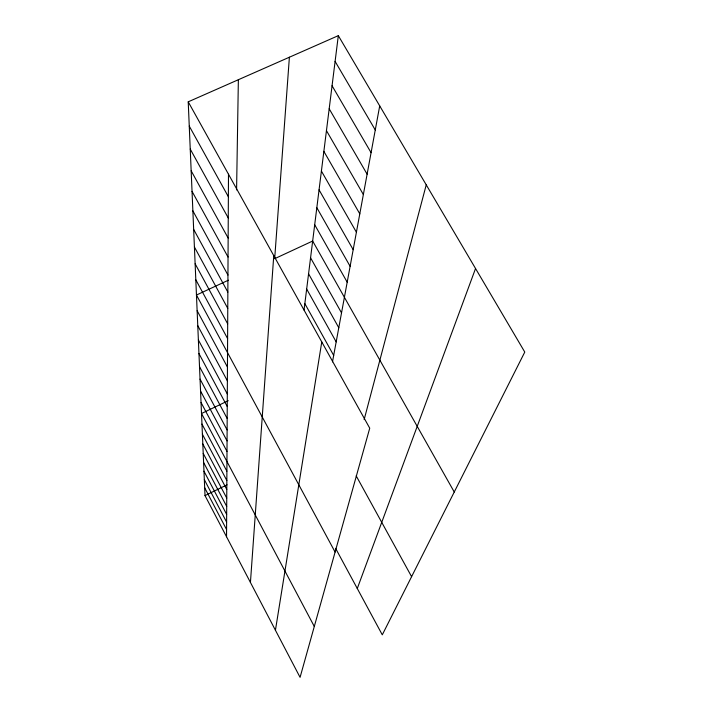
<?xml version="1.0" encoding="UTF-8"?>
<svg xmlns="http://www.w3.org/2000/svg" width="713" height="713" viewBox="0 0 713 713"><rect width="100%" height="100%" fill="white"/><g stroke="black" fill="none" stroke-linecap="round" stroke-linejoin="round"><path stroke-width="1.07" d="M226.538 536.755L228.49 174.222M236.582 189.916L238.365 79.722M250.432 582.45L273.765 255.637M274.755 257.625L289.389 57.218M304.041 310.066L338.319 35.65L188.223 101.825L205.014 495.606L300.075 677.35L369.735 428.192L188.223 101.825M275.432 630.247L321.768 341.946M332.49 361.883L379.708 105.898M364.147 419.609L426.24 184.854M357.284 588.51L475.544 268.525M205.014 495.606L227.064 484.813M228.267 400.688L201.512 413.504L314.299 626.477M228.41 280.191L196.458 295.03L335.101 552.076M274.674 258.694L312.659 241.039L454.252 492.015M338.319 35.65L524.777 352.07L382.284 634.828L335.591 548.333M335.101 61.407L375.27 129.962M332.062 85.747L371.081 152.68M329.183 108.786L367.115 174.177M326.447 130.631L363.363 194.542M323.862 151.37L359.798 213.864M321.403 171.075L356.411 232.224M319.059 189.836L353.185 249.684M316.822 207.706L350.119 266.314M314.691 224.755L347.195 282.17M310.565 257.803L341.527 312.873M308.569 273.783L338.791 327.722M306.661 289.041L336.179 341.884M304.843 303.631L333.684 355.413M189.266 126.139L228.365 196.735M190.237 149.097L228.249 217.973M191.164 170.808L228.142 238.044M356.188 475.856L411.597 576.674M192.047 191.369L228.044 257.036M192.875 210.879L227.946 275.049M193.66 229.399L227.857 292.134M194.417 247.01L227.768 308.381M195.13 263.783L227.679 323.845M195.808 279.772L227.599 338.577M197.136 310.725L227.447 367.079M197.768 325.681L227.376 380.84M198.374 339.958L227.304 393.959M198.963 353.586L227.233 406.499M199.515 366.625L227.171 418.478M200.05 379.102L227.108 429.93M200.558 391.054L227.055 440.91M201.048 402.506L226.992 451.427M201.966 424.075L226.886 471.213M202.394 434.226L226.841 480.526M202.813 443.994L226.787 489.475M203.214 453.397L226.743 498.093M203.597 462.461L226.698 506.399M203.971 471.195L226.654 514.403M204.328 479.617L226.609 522.112M204.676 487.754L226.574 529.563"/></g></svg>
